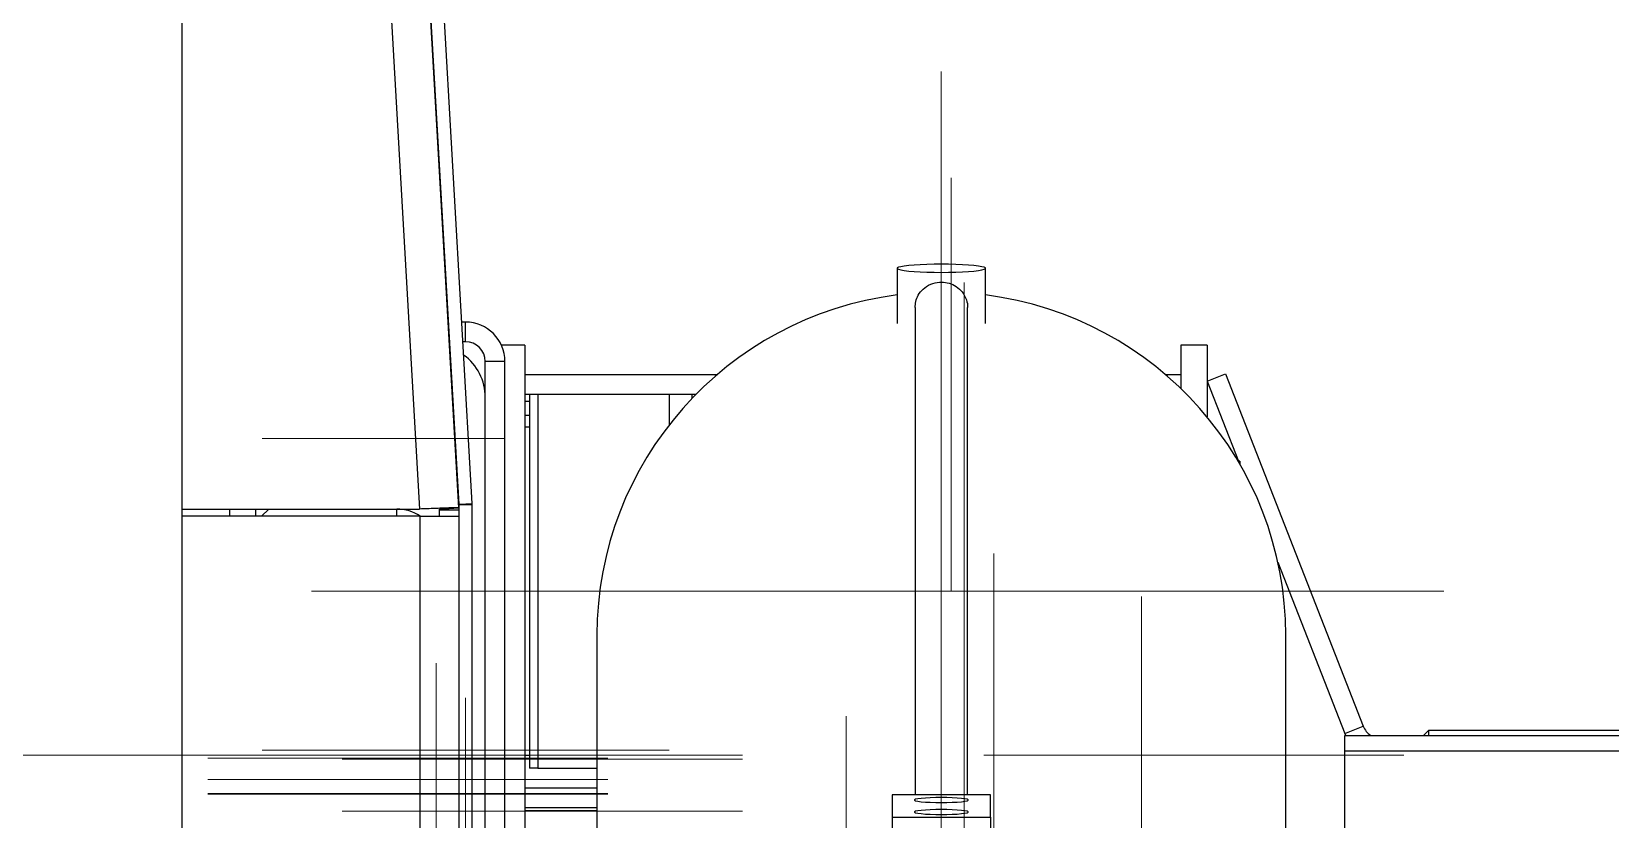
# Model space of a CAD drawing. Header units: millimetres. Extents: x 0 to 420, y 0 to 297.
# Drawn here: x 351.21 to 367.25, y 216.78 to 224.79 of the extents above; entities that cross this region are included whole.
import ezdxf

# ---------------------------------------------------------------- set-up
doc = ezdxf.new("R2010")
doc.units = ezdxf.units.MM
doc.linetypes.add('CENTERX2', pattern=[20.32, 12.7, -2.54, 2.54, -2.54])

msp = doc.modelspace()

# ---------------------------------------------------------------- linework, layer by layer
at = {"color": 7, "linetype": 'Continuous', "lineweight": 25}
for p, q in [((353.48247, 248.92834), (355.14881, 219.93407)), ((355.54881, 219.94554), (353.88247, 248.93981)), ((352.7328, 243.5174), (352.7328, 214.83358)), ((355.54925, 219.98406), (354.2106, 243.27129)), ((355.68236, 219.99172), (354.34371, 243.27895)), ((359.99947, 222.38035), (359.99947, 221.82032)), ((360.89947, 221.82032), (360.89947, 222.38035)), ((355.43836, 221.8674), (355.44099, 221.8674)), ((360.1828, 221.98198), (360.1828, 217.03086)), ((360.71614, 217.03086), (360.71614, 221.98207)), ((355.4429, 221.83407), (355.44028, 221.83407)), ((355.61614, 221.83407), (355.57646, 221.83407)), ((355.61614, 221.63407), (355.61614, 221.83407)), ((355.4544, 221.63407), (355.45177, 221.63407)), ((355.45369, 221.60074), (355.45632, 221.60074)), ((355.61614, 221.63407), (355.58795, 221.63407)), ((356.21614, 221.60074), (355.97976, 221.60074)), ((356.21614, 221.60074), (356.21614, 215.93407)), ((363.14947, 221.60074), (362.8828, 221.60074)), ((362.8828, 221.60074), (362.8828, 221.15835)), ((363.14947, 221.60074), (363.14947, 220.87093)), ((356.01614, 221.43407), (355.81614, 221.43407)), ((355.81614, 221.0674), (355.81614, 221.43407)), ((356.01614, 213.43407), (356.01614, 221.43407)), ((356.21614, 221.30074), (358.17324, 221.30074)), ((362.72571, 221.30074), (362.8828, 221.30074)), ((363.14947, 221.23407), (363.33572, 221.30695)), ((363.14947, 221.23407), (363.46835, 220.41916)), ((363.33572, 221.30695), (364.73623, 217.72786)), ((355.81614, 213.80074), (355.81614, 221.0674)), ((356.21614, 221.10074), (357.95771, 221.10074)), ((356.26494, 221.10074), (356.26494, 217.30074)), ((356.34946, 221.10074), (356.34946, 217.30074)), ((357.91614, 221.10074), (357.91614, 221.05804)), ((355.48825, 221.04529), (355.48545, 221.04809)), ((356.26494, 221.02809), (356.21614, 221.02809)), ((356.26494, 220.88381), (356.21614, 220.88381)), ((356.26494, 220.7674), (356.21614, 220.7674)), ((363.4828, 220.41916), (363.46691, 220.41916)), ((363.4828, 220.41916), (363.4828, 220.39195)), ((355.53702, 220.15074), (355.53967, 220.15074)), ((352.7328, 219.93407), (355.14881, 219.93407)), ((353.21614, 219.93407), (353.21614, 219.86167)), ((353.4828, 219.93407), (353.4828, 219.86167)), ((353.61614, 219.93407), (353.54374, 219.86167)), ((355.34914, 219.93407), (355.54881, 219.94554)), ((355.54925, 219.98407), (355.5466, 219.98407)), ((355.54925, 219.98406), (355.68236, 219.99172)), ((355.54947, 214.98407), (355.54947, 219.97641)), ((355.6828, 219.97641), (355.54947, 219.97641)), ((355.6828, 214.98407), (355.6828, 219.97641)), ((355.14947, 219.86167), (352.7328, 219.86167)), ((355.14947, 219.86167), (355.14947, 214.92834)), ((355.14947, 219.86167), (355.54947, 219.86167)), ((355.54947, 219.92259), (355.34947, 219.92259)), ((355.34947, 219.86167), (355.34947, 219.92259)), ((363.86947, 219.39407), (364.54999, 217.65498)), ((356.94947, 218.65314), (356.94947, 212.7174)), ((363.94947, 212.7174), (363.94947, 218.65314)), ((364.54999, 217.65498), (364.73623, 217.72786)), ((364.54947, 217.47786), (364.54947, 217.63407)), ((364.54947, 217.63407), (369.82235, 217.63407)), ((364.54999, 217.65498), (364.55886, 217.63407)), ((364.55817, 217.63407), (364.54999, 217.65498)), ((365.39947, 217.68407), (365.34947, 217.63407)), ((368.6328, 217.68407), (365.39947, 217.68407)), ((365.39947, 217.68407), (365.39947, 217.63407)), ((356.21614, 217.43407), (356.26494, 217.43407)), ((364.54947, 217.47786), (369.8828, 217.47786)), ((364.54947, 215.125), (364.54947, 217.47786)), ((356.34946, 217.30074), (356.26494, 217.30074)), ((356.34946, 217.30074), (356.94947, 217.30074)), ((356.21614, 217.10074), (356.94947, 217.10074)), ((356.21614, 216.90074), (356.94947, 216.90074)), ((360.94947, 217.03086), (359.94947, 217.03086)), ((359.94947, 217.03086), (359.94947, 216.80249)), ((360.94947, 216.80249), (360.94947, 217.03086)), ((359.94947, 216.80249), (359.94947, 215.93689)), ((359.94947, 216.80249), (360.94947, 216.80249)), ((360.94947, 216.80249), (360.94947, 215.93689))]:
    msp.add_line(p, q, dxfattribs=at)
at = {"color": 7, "linetype": 'CENTERX2', "lineweight": 18, "ltscale": 3.333333}
for p, q in [((360.44947, 224.38035), (360.44947, 219.35133)), ((360.44947, 219.30546), (360.44947, 223.62381)), ((360.54947, 219.10074), (360.54947, 223.30074)), ((360.6828, 217.20482), (360.6828, 222.23767)), ((360.44947, 216.36698), (360.44947, 221.97411)), ((360.44947, 216.36698), (360.44947, 221.97411)), ((360.44947, 221.6164), (360.44947, 221.21807)), ((360.44947, 221.58321), (360.44947, 221.6164)), ((360.44947, 221.58321), (360.44947, 221.21807)), ((360.44947, 219.31765), (360.44947, 221.55001)), ((360.44947, 221.49262), (360.44947, 221.55001)), ((360.44947, 221.49262), (360.44947, 219.43966)), ((360.44947, 218.95252), (360.44947, 221.21807)), ((360.44947, 221.07348), (360.44947, 221.21807)), ((360.44947, 220.45461), (360.44947, 221.21807)), ((360.44947, 221.07348), (360.44947, 219.013)), ((360.6828, 215.96379), (360.6828, 220.99665)), ((360.44947, 210.17365), (360.44947, 220.87237)), ((353.54947, 220.65074), (355.54947, 220.65074)), ((353.54947, 220.65074), (355.54947, 220.65074)), ((353.54947, 220.65074), (355.54947, 220.65074)), ((355.86865, 220.65074), (355.40565, 220.65074)), ((355.86865, 220.65074), (355.40565, 220.65074)), ((355.86865, 220.65074), (355.40565, 220.65074)), ((355.54947, 220.65074), (355.81614, 220.65074)), ((355.54947, 220.65074), (355.81614, 220.65074)), ((356.00607, 220.65074), (355.7287, 220.65074)), ((356.00607, 220.65074), (355.7287, 220.65074)), ((356.00607, 220.65074), (355.7287, 220.65074)), ((355.85614, 220.65074), (355.74503, 220.65074)), ((355.85614, 220.65074), (355.74503, 220.65074)), ((355.85614, 220.65074), (355.74503, 220.65074)), ((355.81614, 220.65074), (356.01614, 220.65074)), ((356.01614, 220.65074), (356.00607, 220.65074)), ((356.01614, 220.65074), (356.00607, 220.65074)), ((356.01614, 220.65074), (356.00607, 220.65074)), ((356.01614, 220.65074), (356.00975, 220.65074)), ((356.01614, 220.65074), (356.00975, 220.65074)), ((356.01614, 220.65074), (356.00975, 220.65074)), ((356.01614, 220.65074), (356.00975, 220.65074)), ((356.01614, 220.65074), (356.00975, 220.65074)), ((356.01614, 220.65074), (356.00975, 220.65074)), ((356.01614, 220.65074), (356.00975, 220.65074)), ((356.01614, 220.65074), (356.00975, 220.65074)), ((356.01614, 220.65074), (356.00975, 220.65074)), ((356.01614, 220.65074), (356.00975, 220.65074)), ((356.01614, 220.65074), (356.00975, 220.65074)), ((356.01614, 220.65074), (356.00975, 220.65074)), ((356.01614, 220.65074), (356.00975, 220.65074)), ((356.01614, 220.65074), (356.00975, 220.65074)), ((356.01614, 220.65074), (356.00975, 220.65074)), ((360.44947, 220.45461), (360.44947, 218.36486)), ((360.9828, 217.45074), (360.9828, 219.48407)), ((356.14947, 219.10074), (354.04947, 219.10074)), ((355.71614, 219.10074), (359.91614, 219.10074)), ((358.21614, 219.10074), (355.81614, 219.10074)), ((355.81614, 219.10074), (355.84947, 219.10074)), ((355.84947, 219.10074), (355.81614, 219.10074)), ((358.9828, 219.10074), (355.84947, 219.10074)), ((358.9828, 219.10074), (355.84947, 219.10074)), ((356.14947, 219.10074), (362.53751, 219.10074)), ((357.11614, 219.10074), (363.7828, 219.10074)), ((357.17587, 219.10074), (364.99668, 219.10074)), ((358.02028, 219.10074), (364.00785, 219.10074)), ((360.51614, 219.10074), (358.43602, 219.10074)), ((358.8281, 219.10074), (363.11614, 219.10074)), ((359.01614, 219.10074), (358.9828, 219.10074)), ((358.9828, 219.10074), (359.01614, 219.10074)), ((360.44947, 213.81578), (360.44947, 218.97757)), ((362.54947, 219.10074), (360.51614, 219.10074)), ((360.51614, 219.10074), (361.97608, 219.10074)), ((362.5653, 219.10074), (360.53614, 219.10074)), ((360.9828, 214.35074), (360.9828, 219.0174)), ((363.21614, 219.10074), (361.1828, 219.10074)), ((361.41614, 219.10074), (363.44947, 219.10074)), ((361.8828, 219.10074), (361.91614, 219.10074)), ((361.91614, 219.10074), (361.8828, 219.10074)), ((365.01614, 219.10074), (361.91614, 219.10074)), ((363.11614, 219.10074), (361.91614, 219.10074)), ((362.01614, 219.10074), (361.97608, 219.10074)), ((362.01614, 219.10074), (363.51614, 219.10074)), ((362.4828, 219.04407), (362.4828, 215.0174)), ((362.4828, 214.48248), (362.4828, 218.99314)), ((362.54947, 219.10074), (362.5828, 219.10074)), ((362.5653, 219.10074), (363.51614, 219.10074)), ((362.61614, 219.10074), (362.5828, 219.10074)), ((362.61614, 219.10074), (364.64947, 219.10074)), ((363.14947, 219.10074), (362.8828, 219.10074)), ((363.14947, 219.10074), (362.8828, 219.10074)), ((362.8828, 219.10074), (363.14947, 219.10074)), ((363.11614, 219.10074), (363.14947, 219.10074)), ((363.14947, 219.10074), (363.11614, 219.10074)), ((363.34947, 219.10074), (363.14947, 219.10074)), ((363.34947, 219.10074), (363.14947, 219.10074)), ((363.34947, 219.10074), (363.14947, 219.10074)), ((363.34947, 219.10074), (363.14947, 219.10074)), ((363.14947, 219.10074), (363.44947, 219.10074)), ((363.4828, 219.10074), (363.14947, 219.10074)), ((363.31614, 219.10074), (363.14947, 219.10074)), ((363.21614, 219.10074), (363.24947, 219.10074)), ((363.2828, 219.10074), (363.24947, 219.10074)), ((363.2828, 219.10074), (363.31614, 219.10074)), ((363.4828, 219.10074), (363.31614, 219.10074)), ((363.34947, 219.10074), (363.4328, 219.10074)), ((363.34947, 219.10074), (363.4328, 219.10074)), ((363.4328, 219.10074), (363.53614, 219.10074)), ((363.4328, 219.10074), (363.53614, 219.10074)), ((363.4828, 219.10074), (363.44947, 219.10074)), ((363.44947, 219.10074), (363.51614, 219.10074)), ((363.53614, 219.10074), (363.51614, 219.10074)), ((365.55614, 219.10074), (363.53614, 219.10074)), ((363.72277, 219.10074), (363.91286, 219.10074)), ((363.72277, 219.10074), (363.91286, 219.10074)), ((363.72519, 219.10074), (363.90804, 219.10074)), ((363.72519, 219.10074), (363.90804, 219.10074)), ((363.72532, 219.10074), (363.90777, 219.10074)), ((363.72532, 219.10074), (363.90777, 219.10074)), ((363.73555, 219.10074), (363.95732, 219.10074)), ((363.73555, 219.10074), (363.95732, 219.10074)), ((363.73836, 219.10074), (363.95169, 219.10074)), ((363.73836, 219.10074), (363.95169, 219.10074)), ((363.73852, 219.10074), (363.95137, 219.10074)), ((363.73852, 219.10074), (363.95137, 219.10074)), ((360.44947, 215.69399), (360.44947, 218.85578)), ((360.44947, 218.65314), (360.44947, 212.09144)), ((360.44947, 218.62269), (360.44947, 218.65314)), ((360.44947, 218.62269), (360.44947, 210.16756)), ((362.4828, 212.18407), (362.4828, 218.5174)), ((355.31614, 214.12546), (355.31614, 218.36946)), ((360.44947, 218.21448), (360.44947, 213.18547)), ((355.61614, 218.0174), (355.61614, 215.0174)), ((360.44947, 217.95311), (360.44947, 213.64182)), ((355.61614, 217.7674), (355.61614, 215.0174)), ((359.4828, 213.54033), (359.4828, 217.82883)), ((356.2828, 217.43407), (345.34947, 217.43407)), ((354.86614, 217.43407), (346.76614, 217.43407)), ((351.34947, 217.43407), (347.0828, 217.43407)), ((347.66485, 217.43407), (355.11872, 217.43407)), ((347.81614, 217.43407), (353.81614, 217.43407)), ((352.9828, 217.43407), (348.64947, 217.43407)), ((352.9828, 217.43407), (348.64947, 217.43407)), ((354.54947, 217.43407), (350.2828, 217.43407)), ((350.64947, 217.43407), (353.88946, 217.43407)), ((351.91614, 217.43407), (351.94947, 217.43407)), ((351.94947, 217.43407), (351.91614, 217.43407)), ((351.94947, 217.43407), (354.9928, 217.43407)), ((351.94947, 217.43407), (353.4828, 217.43407)), ((356.41614, 217.43407), (352.14947, 217.43407)), ((357.0628, 217.43407), (352.99614, 217.43407)), ((357.0628, 217.40134), (352.99614, 217.40134)), ((355.04947, 217.43407), (353.04947, 217.43407)), ((355.04947, 217.43407), (353.04947, 217.43407)), ((353.4828, 217.43407), (354.9828, 217.43407)), ((353.54947, 217.48407), (357.6828, 217.48407)), ((358.21614, 217.43407), (353.81614, 217.43407)), ((353.89947, 217.43407), (353.88946, 217.43407)), ((353.89947, 217.43407), (354.56614, 217.43407)), ((358.42947, 217.43407), (354.3628, 217.43407)), ((358.42947, 217.39295), (354.3628, 217.39295)), ((354.56614, 217.43407), (354.89947, 217.43407)), ((354.86614, 217.43407), (354.89947, 217.43407)), ((354.9828, 217.43407), (355.1828, 217.43407)), ((354.9928, 217.43407), (355.06614, 217.43407)), ((355.04947, 217.43407), (355.0828, 217.43407)), ((355.0828, 217.43407), (355.04947, 217.43407)), ((355.06614, 217.43407), (355.1828, 217.43407)), ((355.0828, 217.43407), (356.35947, 217.43407)), ((355.0828, 217.43407), (355.51614, 217.43407)), ((355.0828, 217.43407), (357.34947, 217.43407)), ((357.21614, 217.43407), (355.1828, 217.43407)), ((355.51614, 217.43407), (355.54947, 217.43407)), ((355.54947, 217.43407), (356.54947, 217.43407)), ((356.2828, 217.43407), (358.31614, 217.43407)), ((356.35947, 217.43407), (356.4328, 217.43407)), ((356.4328, 217.43407), (356.54947, 217.43407)), ((356.5828, 217.43407), (356.54947, 217.43407)), ((356.54947, 217.43407), (356.5828, 217.43407)), ((365.14947, 217.43407), (360.8828, 217.43407)), ((360.9828, 217.45074), (360.9828, 217.35074)), ((362.4828, 217.26625), (362.4828, 217.5197)), ((362.4828, 217.26625), (362.4828, 217.5197)), ((362.4828, 217.26947), (362.4828, 217.51327)), ((362.4828, 217.26947), (362.4828, 217.51327)), ((362.4828, 217.26965), (362.4828, 217.51291)), ((362.4828, 217.26965), (362.4828, 217.51291)), ((360.9828, 217.35074), (360.9828, 217.3174)), ((360.9828, 217.05074), (360.9828, 217.3174)), ((360.9828, 217.05074), (360.9828, 217.3174)), ((360.9828, 217.3174), (360.9828, 215.68407)), ((357.0628, 217.18578), (352.99614, 217.18578)), ((357.0628, 217.04529), (352.99614, 217.04529)), ((359.4828, 217.20407), (359.4828, 213.18407)), ((357.0628, 217.03578), (352.99614, 217.03578)), ((358.42947, 216.86272), (354.3628, 216.86272))]:
    msp.add_line(p, q, dxfattribs=at)
at = {"color": 8, "linetype": 'Continuous', "lineweight": 25}
for p, q in [((357.68518, 221.10074), (357.68518, 220.79096)), ((354.91614, 219.86167), (354.91614, 219.93407)), ((356.94947, 216.86918), (356.21614, 216.86918))]:
    msp.add_line(p, q, dxfattribs=at)
at = {"color": 7, "linetype": 'Continuous', "lineweight": 25, "flags": 128}
for points in [[(360.44947, 222.33924), (360.52354, 222.3398), (360.59559, 222.34147), (360.66365, 222.3442), (360.72587, 222.34791), (360.78055, 222.35251), (360.8262, 222.35786), (360.86157, 222.36383), (360.8857, 222.37026), (360.89793, 222.37695), (360.89793, 222.38374), (360.8857, 222.39044), (360.86157, 222.39686), (360.8262, 222.40283), (360.78055, 222.40819), (360.72587, 222.41278), (360.66365, 222.4165), (360.59559, 222.41923), (360.52354, 222.42089), (360.44947, 222.42145), (360.3754, 222.42089), (360.30336, 222.41923), (360.23529, 222.4165), (360.17308, 222.41278), (360.1184, 222.40819), (360.07275, 222.40283), (360.03737, 222.39686), (360.01324, 222.39044), (360.00101, 222.38374), (360.00101, 222.37695), (360.01324, 222.37026), (360.03737, 222.36383), (360.07275, 222.35786), (360.1184, 222.35251), (360.17308, 222.34791), (360.23529, 222.3442), (360.30336, 222.34147), (360.3754, 222.3398), (360.44947, 222.33924)], [(360.44947, 216.95245), (360.50665, 216.953), (360.56132, 216.95462), (360.61111, 216.95725), (360.65384, 216.96076), (360.68763, 216.96501), (360.71101, 216.96981), (360.72296, 216.97495), (360.72296, 216.9802), (360.71101, 216.98533), (360.68763, 216.99013), (360.65384, 216.99438), (360.61111, 216.99789), (360.56132, 217.00052), (360.50665, 217.00214), (360.44947, 217.00269), (360.3923, 217.00214), (360.33762, 217.00052), (360.28783, 216.99789), (360.24511, 216.99438), (360.21131, 216.99013), (360.18793, 216.98533), (360.17598, 216.9802), (360.17598, 216.97495), (360.18793, 216.96981), (360.21131, 216.96501), (360.24511, 216.96076), (360.28783, 216.95725), (360.33762, 216.95462), (360.3923, 216.953), (360.44947, 216.95245)], [(360.44947, 216.83066), (360.50665, 216.83121), (360.56132, 216.83283), (360.61111, 216.83545), (360.65384, 216.83897), (360.68763, 216.84322), (360.71101, 216.84801), (360.72296, 216.85315), (360.72296, 216.8584), (360.71101, 216.86354), (360.68763, 216.86834), (360.65384, 216.87258), (360.61111, 216.8761), (360.56132, 216.87872), (360.50665, 216.88035), (360.44947, 216.8809), (360.3923, 216.88035), (360.33762, 216.87872), (360.28783, 216.8761), (360.24511, 216.87258), (360.21131, 216.86834), (360.18793, 216.86354), (360.17598, 216.8584), (360.17598, 216.85315), (360.18793, 216.84801), (360.21131, 216.84322), (360.24511, 216.83897), (360.28783, 216.83545), (360.33762, 216.83283), (360.3923, 216.83121), (360.44947, 216.83066)]]:
    msp.add_lwpolyline(points, dxfattribs=at)
at = {"color": 7, "linetype": 'Continuous', "lineweight": 25}
for centre, radius, start, end in [((360.44006, 218.6469), 3.49059, 97.251291, 179.897642), ((360.45909, 218.64709), 3.49038, 0.099306, 82.75176), ((355.61614, 221.43407), 0.4, 0, 90), ((355.61614, 221.43407), 0.2, 0, 90), ((355.2828, 221.0674), 0.53333, 0, 54.078052), ((354.91614, 219.50074), 0.43333, 56.400287, 90), ((355.14947, 219.92259), 0.2, 0, 3.289243), ((355.14947, 219.92259), 0.4, 0, 3.289243), ((355.41614, 219.97641), 0.13333, 0, 3.29), ((355.41614, 219.97641), 0.26667, 0, 3.29), ((364.92248, 217.80074), 0.2, 201.370622, 236.44269)]:
    msp.add_arc(centre, radius, start, end, dxfattribs=at)
for points, knots in [([(360.18458, 221.98184), (360.18523, 222.00212), (360.18667, 222.04692), (360.21426, 222.11189), (360.2633, 222.17443), (360.33773, 222.22222), (360.40657, 222.23883), (360.44364, 222.23955), (360.44947, 222.23966)], [0, 0, 0, 0, 0.14193922, 0.31352271, 0.51174075, 0.7401159, 0.95909418, 1, 1, 1, 1]), ([(360.44947, 222.23966), (360.47687, 222.23732), (360.53157, 222.23265), (360.60532, 222.19662), (360.66782, 222.14067), (360.70458, 222.06784), (360.71922, 222.00956), (360.71578, 221.98347), (360.7156, 221.98213)], [0, 0, 0, 0, 0.191083331, 0.381603159, 0.586636402, 0.815722316, 0.990549266, 1, 1, 1, 1])]:
    msp.add_open_spline(points, degree=3, knots=knots, dxfattribs=at)
msp.add_open_spline([(355.54881, 219.94554), (355.5473, 219.94594), (355.54427, 219.94672), (355.52044, 219.94679), (355.48345, 219.94611), (355.43332, 219.94466), (355.37235, 219.9426), (355.30278, 219.94004), (355.2273, 219.93714), (355.17498, 219.93509), (355.14881, 219.93407)], degree=3, dxfattribs=at)

doc.saveas('drawing.dxf')
